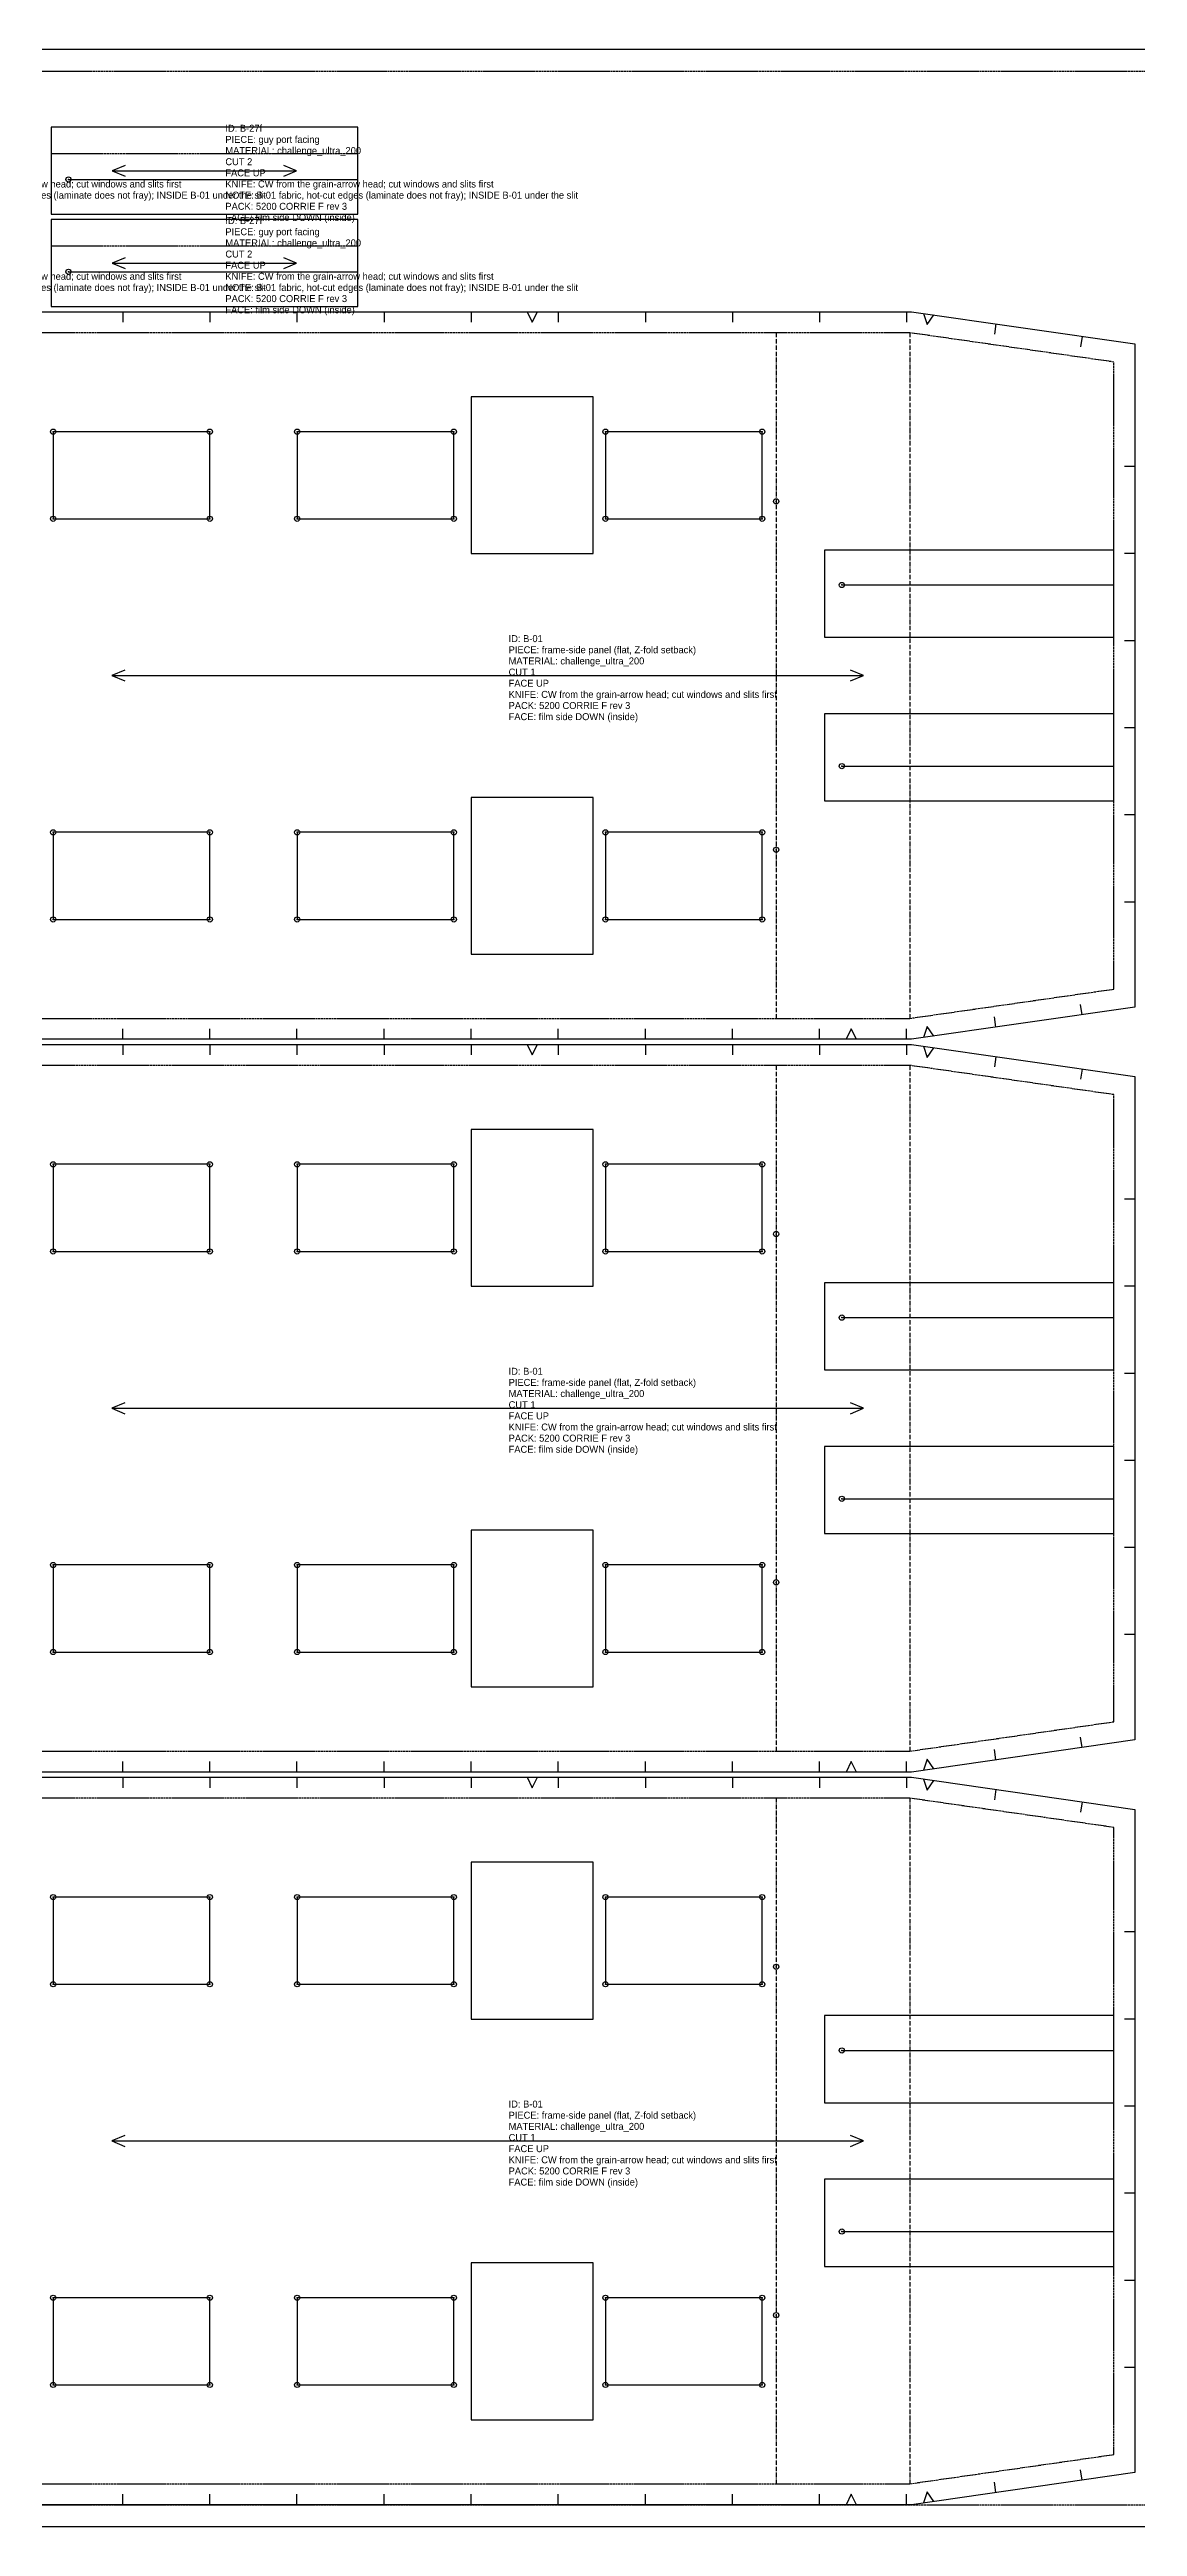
# Model space of a CAD drawing. Header units: millimetres. Extents: x 0 to 4891, y -22 to 1422.
# Drawn here: x 1612 to 2237, y 0 to 1422 of the extents above; entities that cross this region are included whole.
import ezdxf

# ---------------------------------------------------------------- set-up
doc = ezdxf.new("R2010")
doc.units = ezdxf.units.MM
doc.linetypes.add('DASHDOT', pattern=[3.556, 2.54, -0.508, 0, -0.508])
doc.linetypes.add('DASHED', pattern=[1.524, 1.27, -0.254])
for name, color, linetype in [('CUT', 7, 'Continuous'), ('DRILL', 4, 'Continuous'), ('GRAIN', 5, 'Continuous'), ('INTERNAL', 6, 'Continuous'), ('NOTCH', 1, 'Continuous'), ('SEW', 3, 'Continuous'), ('TEXT', 2, 'Continuous')]:
    doc.layers.add(name, color=color, linetype=linetype)

msp = doc.modelspace()

# ---------------------------------------------------------------- linework, layer by layer
at = {"layer": 'CUT'}
for points in [[(1612.8, 1377.4), (1612.8, 1327.4), (1789, 1327.4), (1789, 1377.4)], [(1612.8, 1324.4), (1612.8, 1274.4), (1789, 1274.4), (1789, 1324.4)], [(1492, 1271.4), (2106.7, 1271.4), (2235, 1253), (2235, 872.2), (2106.7, 853.8), (2029.1, 853.8), (1492, 853.8)], [(1492, 850.8), (2106.7, 850.8), (2235, 832.4), (2235, 451.6), (2106.7, 433.1), (2029.1, 433.1), (1492, 433.1)], [(1492, 430.1), (2029.1, 430.1), (2106.7, 430.1), (2235, 411.7), (2235, 30.9), (2106.7, 12.5), (2029.1, 12.5), (1492, 12.5)]]:
    msp.add_lwpolyline(points, close=True, dxfattribs=at)
at = {"layer": 'CUT', "linetype": 'CONTINUOUS'}
for points in [[(1614, 1202.6), (1614, 1152.6), (1704, 1152.6), (1704, 1202.6)], [(1754.1, 1202.6), (1754.1, 1152.6), (1844.1, 1152.6), (1844.1, 1202.6)], [(1931.1, 1202.6), (1931.1, 1152.6), (2021.1, 1152.6), (2021.1, 1202.6)], [(1614, 972.6), (1614, 922.6), (1704, 922.6), (1704, 972.6)], [(1754.1, 972.6), (1754.1, 922.6), (1844.1, 922.6), (1844.1, 972.6)], [(1931.1, 972.6), (1931.1, 922.6), (2021.1, 922.6), (2021.1, 972.6)], [(1614, 782), (1614, 732), (1704, 732), (1704, 782)], [(1754.1, 782), (1754.1, 732), (1844.1, 732), (1844.1, 782)], [(1931.1, 782), (1931.1, 732), (2021.1, 732), (2021.1, 782)], [(1614, 552), (1614, 502), (1704, 502), (1704, 552)], [(1754.1, 552), (1754.1, 502), (1844.1, 502), (1844.1, 552)], [(1931.1, 552), (1931.1, 502), (2021.1, 502), (2021.1, 552)], [(1614, 361.3), (1614, 311.3), (1704, 311.3), (1704, 361.3)], [(1754.1, 361.3), (1754.1, 311.3), (1844.1, 311.3), (1844.1, 361.3)], [(1931.1, 361.3), (1931.1, 311.3), (2021.1, 311.3), (2021.1, 361.3)], [(1614, 131.3), (1614, 81.3), (1704, 81.3), (1704, 131.3)], [(1754.1, 131.3), (1754.1, 81.3), (1844.1, 81.3), (1844.1, 131.3)], [(1931.1, 131.3), (1931.1, 81.3), (2021.1, 81.3), (2021.1, 131.3)]]:
    msp.add_lwpolyline(points, close=True, dxfattribs=at)
for points in [[(2066.8, 1114.6), (2105.8, 1114.6), (2223, 1114.6)], [(2066.8, 1010.6), (2105.8, 1010.6), (2223, 1010.6)], [(2066.8, 694), (2105.8, 694), (2223, 694)], [(2066.8, 590), (2105.8, 590), (2223, 590)], [(2066.8, 273.3), (2105.8, 273.3), (2223, 273.3)], [(2066.8, 169.3), (2105.8, 169.3), (2223, 169.3)]]:
    msp.add_lwpolyline(points, dxfattribs=at)
at = {"layer": 'DRILL'}
for centre in [(1622.8, 1347.4), (1622.8, 1294.4), (1614, 1202.6), (1704, 1202.6), (1754.1, 1202.6), (1844.1, 1202.6), (1931.1, 1202.6), (2021.1, 1202.6), (1614, 1152.6), (1704, 1152.6), (1754.1, 1152.6), (1844.1, 1152.6), (1931.1, 1152.6), (2021.1, 1152.6), (2029.1, 1162.6), (2066.8, 1114.6), (2066.8, 1010.6), (1614, 972.6), (1704, 972.6), (1754.1, 972.6), (1844.1, 972.6), (1931.1, 972.6), (2021.1, 972.6), (2029.1, 962.6), (1614, 922.6), (1704, 922.6), (1754.1, 922.6), (1844.1, 922.6), (1931.1, 922.6), (2021.1, 922.6), (1614, 782), (1704, 782), (1754.1, 782), (1844.1, 782), (1931.1, 782), (2021.1, 782), (2029.1, 742), (1614, 732), (1704, 732), (1754.1, 732), (1844.1, 732), (1931.1, 732), (2021.1, 732), (2066.8, 694), (2066.8, 590), (1614, 552), (1704, 552), (1754.1, 552), (1844.1, 552), (1931.1, 552), (2021.1, 552), (2029.1, 542), (1614, 502), (1704, 502), (1754.1, 502), (1844.1, 502), (1931.1, 502), (2021.1, 502), (1614, 361.3), (1704, 361.3), (1754.1, 361.3), (1844.1, 361.3), (1931.1, 361.3), (2021.1, 361.3), (2029.1, 321.3), (1614, 311.3), (1704, 311.3), (1754.1, 311.3), (1844.1, 311.3), (1931.1, 311.3), (2021.1, 311.3), (2066.8, 273.3), (2066.8, 169.3), (1614, 131.3), (1704, 131.3), (1754.1, 131.3), (1844.1, 131.3), (1931.1, 131.3), (2021.1, 131.3), (2029.1, 121.3), (1614, 81.3), (1704, 81.3), (1754.1, 81.3), (1844.1, 81.3), (1931.1, 81.3), (2021.1, 81.3)]:
    msp.add_circle(centre, 1.5, dxfattribs=at)
for p in [(1622.8, 1347.4), (1622.8, 1294.4), (1614, 1202.6), (1704, 1202.6), (1754.1, 1202.6), (1844.1, 1202.6), (1931.1, 1202.6), (2021.1, 1202.6), (1614, 1152.6), (1704, 1152.6), (1754.1, 1152.6), (1844.1, 1152.6), (1931.1, 1152.6), (2021.1, 1152.6), (2029.1, 1162.6), (2066.8, 1114.6), (2066.8, 1010.6), (1614, 972.6), (1704, 972.6), (1754.1, 972.6), (1844.1, 972.6), (1931.1, 972.6), (2021.1, 972.6), (2029.1, 962.6), (1614, 922.6), (1704, 922.6), (1754.1, 922.6), (1844.1, 922.6), (1931.1, 922.6), (2021.1, 922.6), (1614, 782), (1704, 782), (1754.1, 782), (1844.1, 782), (1931.1, 782), (2021.1, 782), (2029.1, 742), (1614, 732), (1704, 732), (1754.1, 732), (1844.1, 732), (1931.1, 732), (2021.1, 732), (2066.8, 694), (2066.8, 590), (1614, 552), (1704, 552), (1754.1, 552), (1844.1, 552), (1931.1, 552), (2021.1, 552), (2029.1, 542), (1614, 502), (1704, 502), (1754.1, 502), (1844.1, 502), (1931.1, 502), (2021.1, 502), (1614, 361.3), (1704, 361.3), (1754.1, 361.3), (1844.1, 361.3), (1931.1, 361.3), (2021.1, 361.3), (2029.1, 321.3), (1614, 311.3), (1704, 311.3), (1754.1, 311.3), (1844.1, 311.3), (1931.1, 311.3), (2021.1, 311.3), (2066.8, 273.3), (2066.8, 169.3), (1614, 131.3), (1704, 131.3), (1754.1, 131.3), (1844.1, 131.3), (1931.1, 131.3), (2021.1, 131.3), (2029.1, 121.3), (1614, 81.3), (1704, 81.3), (1754.1, 81.3), (1844.1, 81.3), (1931.1, 81.3), (2021.1, 81.3)]:
    msp.add_point(p, dxfattribs=at)
at = {"layer": 'GRAIN'}
for points in [[(1655.4, 1355.5), (1648, 1352.4), (1655.4, 1349.3)], [(1648, 1352.4), (1753.8, 1352.4)], [(1746.4, 1349.3), (1753.8, 1352.4), (1746.4, 1355.5)], [(1655.4, 1302.5), (1648, 1299.4), (1655.4, 1296.3)], [(1648, 1299.4), (1753.8, 1299.4)], [(1746.4, 1296.3), (1753.8, 1299.4), (1746.4, 1302.5)], [(1655.2, 1065.7), (1647.8, 1062.6), (1655.2, 1059.5)], [(1647.8, 1062.6), (2079.2, 1062.6)], [(2071.8, 1059.5), (2079.2, 1062.6), (2071.8, 1065.7)], [(1655.2, 645.1), (1647.8, 642), (1655.2, 638.8)], [(1647.8, 642), (2079.2, 642)], [(2071.8, 638.8), (2079.2, 642), (2071.8, 645.1)], [(1655.2, 224.4), (1647.8, 221.3), (1655.2, 218.2)], [(1647.8, 221.3), (2079.2, 221.3)], [(2071.8, 218.2), (2079.2, 221.3), (2071.8, 224.4)]]:
    msp.add_lwpolyline(points, dxfattribs=at)
at = {"layer": 'INTERNAL', "linetype": 'CONTINUOUS'}
for points in [[(1622.8, 1347.4), (1789, 1347.4)], [(1622.8, 1294.4), (1789, 1294.4)]]:
    msp.add_lwpolyline(points, dxfattribs=at)
at = {"layer": 'INTERNAL', "linetype": 'DASHDOT'}
for points in [[(2029.1, 1259.4), (2029.1, 865.8)], [(2105.8, 1259.4), (2105.8, 865.8)], [(2029.1, 838.8), (2029.1, 445.1)], [(2105.8, 838.8), (2105.8, 445.1)], [(2029.1, 418.1), (2029.1, 24.5)], [(2105.8, 418.1), (2105.8, 24.5)]]:
    msp.add_lwpolyline(points, dxfattribs=at)
at = {"layer": 'INTERNAL', "linetype": 'CONTINUOUS'}
for points in [[(1854.1, 1222.6), (1854.1, 1132.6), (1924.1, 1132.6), (1924.1, 1222.6)], [(2056.8, 1134.6), (2056.8, 1084.6), (2223, 1084.6), (2223, 1134.6)], [(2056.8, 1040.6), (2056.8, 990.6), (2223, 990.6), (2223, 1040.6)], [(1854.1, 992.6), (1854.1, 902.6), (1924.1, 902.6), (1924.1, 992.6)], [(1854.1, 802), (1854.1, 712), (1924.1, 712), (1924.1, 802)], [(2056.8, 714), (2056.8, 664), (2223, 664), (2223, 714)], [(2056.8, 620), (2056.8, 570), (2223, 570), (2223, 620)], [(1854.1, 572), (1854.1, 482), (1924.1, 482), (1924.1, 572)], [(1854.1, 381.3), (1854.1, 291.3), (1924.1, 291.3), (1924.1, 381.3)], [(2056.8, 293.3), (2056.8, 243.3), (2223, 243.3), (2223, 293.3)], [(2056.8, 199.3), (2056.8, 149.3), (2223, 149.3), (2223, 199.3)], [(1854.1, 151.3), (1854.1, 61.3), (1924.1, 61.3), (1924.1, 151.3)]]:
    msp.add_lwpolyline(points, close=True, dxfattribs=at)
at = {"layer": 'NOTCH'}
for points in [[(1654, 1271.4), (1654, 1265.4)], [(1704, 1271.4), (1704, 1265.4)], [(1754, 1271.4), (1754, 1265.4)], [(1804, 1271.4), (1804, 1265.4)], [(1854, 1271.4), (1854, 1265.4)], [(1886.1, 1271.4), (1889.1, 1265.4), (1892.1, 1271.4)], [(1904, 1271.4), (1904, 1265.4)], [(1954, 1271.4), (1954, 1265.4)], [(2004, 1271.4), (2004, 1265.4)], [(2054, 1271.4), (2054, 1265.4)], [(2104, 1271.4), (2104, 1265.4)], [(2113.6, 1270.4), (2115.8, 1264.1), (2119.6, 1269.6)], [(2155.2, 1264.5), (2154.4, 1258.5)], [(2204.7, 1257.3), (2203.9, 1251.4)], [(2235, 1182.6), (2229, 1182.6)], [(2235, 1132.6), (2229, 1132.6)], [(2235, 1082.6), (2229, 1082.6)], [(2235, 1032.6), (2229, 1032.6)], [(2235, 982.6), (2229, 982.6)], [(2235, 932.6), (2229, 932.6)], [(2204.7, 867.9), (2203.9, 873.8)], [(1654, 853.8), (1654, 859.8)], [(1704, 853.8), (1704, 859.8)], [(1754, 853.8), (1754, 859.8)], [(1804, 853.8), (1804, 859.8)], [(1854, 853.8), (1854, 859.8)], [(1904, 853.8), (1904, 859.8)], [(1954, 853.8), (1954, 859.8)], [(2004, 853.8), (2004, 859.8)], [(2054, 853.8), (2054, 859.8)], [(2075.2, 853.8), (2072.2, 859.8), (2069.2, 853.8)], [(2104, 853.8), (2104, 859.8)], [(2119.6, 855.6), (2115.8, 861.1), (2113.6, 854.8)], [(2155.2, 860.7), (2154.4, 866.7)], [(1654, 850.8), (1654, 844.8)], [(1704, 850.8), (1704, 844.8)], [(1754, 850.8), (1754, 844.8)], [(1804, 850.8), (1804, 844.8)], [(1854, 850.8), (1854, 844.8)], [(1886.1, 850.8), (1889.1, 844.8), (1892.1, 850.8)], [(1904, 850.8), (1904, 844.8)], [(1954, 850.8), (1954, 844.8)], [(2004, 850.8), (2004, 844.8)], [(2054, 850.8), (2054, 844.8)], [(2104, 850.8), (2104, 844.8)], [(2113.6, 849.8), (2115.8, 843.4), (2119.6, 848.9)], [(2155.2, 843.8), (2154.4, 837.9)], [(2204.7, 836.7), (2203.9, 830.8)], [(2235, 762), (2229, 762)], [(2235, 712), (2229, 712)], [(2235, 662), (2229, 662)], [(2235, 612), (2229, 612)], [(2235, 562), (2229, 562)], [(2235, 512), (2229, 512)], [(2155.2, 440.1), (2154.4, 446)], [(2204.7, 447.2), (2203.9, 453.1)], [(1654, 433.1), (1654, 439.1)], [(1654, 430.1), (1654, 424.1)], [(1704, 433.1), (1704, 439.1)], [(1704, 430.1), (1704, 424.1)], [(1754, 433.1), (1754, 439.1)], [(1754, 430.1), (1754, 424.1)], [(1804, 433.1), (1804, 439.1)], [(1804, 430.1), (1804, 424.1)], [(1854, 433.1), (1854, 439.1)], [(1854, 430.1), (1854, 424.1)], [(1886.1, 430.1), (1889.1, 424.1), (1892.1, 430.1)], [(1904, 433.1), (1904, 439.1)], [(1904, 430.1), (1904, 424.1)], [(1954, 433.1), (1954, 439.1)], [(1954, 430.1), (1954, 424.1)], [(2004, 433.1), (2004, 439.1)], [(2004, 430.1), (2004, 424.1)], [(2054, 433.1), (2054, 439.1)], [(2054, 430.1), (2054, 424.1)], [(2075.2, 433.1), (2072.2, 439.1), (2069.2, 433.1)], [(2104, 433.1), (2104, 439.1)], [(2104, 430.1), (2104, 424.1)], [(2119.6, 435), (2115.8, 440.5), (2113.6, 434.1)], [(2113.6, 429.1), (2115.8, 422.8), (2119.6, 428.3)], [(2155.2, 423.2), (2154.4, 417.2)], [(2204.7, 416.1), (2203.9, 410.1)], [(2235, 341.3), (2229, 341.3)], [(2235, 291.3), (2229, 291.3)], [(2235, 241.3), (2229, 241.3)], [(2235, 191.3), (2229, 191.3)], [(2235, 141.3), (2229, 141.3)], [(2235, 91.3), (2229, 91.3)], [(2204.7, 26.6), (2203.9, 32.5)], [(1654, 12.5), (1654, 18.5)], [(1704, 12.5), (1704, 18.5)], [(1754, 12.5), (1754, 18.5)], [(1804, 12.5), (1804, 18.5)], [(1854, 12.5), (1854, 18.5)], [(1904, 12.5), (1904, 18.5)], [(1954, 12.5), (1954, 18.5)], [(2004, 12.5), (2004, 18.5)], [(2054, 12.5), (2054, 18.5)], [(2075.2, 12.5), (2072.2, 18.5), (2069.2, 12.5)], [(2104, 12.5), (2104, 18.5)], [(2119.6, 14.3), (2115.8, 19.9), (2113.6, 13.5)], [(2155.2, 19.5), (2154.4, 25.4)]]:
    msp.add_lwpolyline(points, dxfattribs=at)
at = {"layer": 'SEW', "linetype": 'DASHED'}
for points in [[(1612.8, 1377.4), (1612.8, 1327.4), (1789, 1327.4), (1789, 1377.4)], [(1612.8, 1324.4), (1612.8, 1274.4), (1789, 1274.4), (1789, 1324.4)], [(1504, 1259.4), (1504, 865.8), (2029.1, 865.8), (2105.8, 865.8), (2223, 882.6), (2223, 1242.6), (2105.8, 1259.4), (2029.1, 1259.4)], [(1504, 838.8), (1504, 445.1), (2029.1, 445.1), (2105.8, 445.1), (2223, 462), (2223, 822), (2105.8, 838.8), (2029.1, 838.8)], [(1504, 418.1), (1504, 24.5), (2029.1, 24.5), (2105.8, 24.5), (2223, 41.3), (2223, 401.3), (2105.8, 418.1), (2029.1, 418.1)]]:
    msp.add_lwpolyline(points, close=True, dxfattribs=at)
for points in [[(1612.8, 1362.4), (1789, 1362.4)], [(1612.8, 1309.4), (1789, 1309.4)]]:
    msp.add_lwpolyline(points, dxfattribs=at)
at = {"layer": 'TEXT', "linetype": 'DASHED'}
for p, q in [((0, 1409.5), (4726.2, 1409.5)), ((0, 12.5), (4726.2, 12.5))]:
    msp.add_line(p, q, dxfattribs=at)
at = {"layer": 'TEXT'}
msp.add_lwpolyline([(0, 0), (4726.2, 0), (4726.2, 1422), (0, 1422)], close=True, dxfattribs=at)

# ---------------------------------------------------------------- texts
for s, p in [('PIECE: guy port facing', (1712.9, 1368.4)), ('MATERIAL: challenge_ultra_200', (1712.9, 1362)), ('ID: B-27f', (1712.9, 1374.8)), ('CUT 2', (1712.9, 1355.6)), ('FACE UP', (1712.9, 1349.2)), ('KNIFE: CW from the grain-arrow head; cut windows and slits first', (1533.7, 1342.8)), ('NOTE: B-01 fabric, hot-cut edges (laminate does not fray); INSIDE B-01 under the slit', (1533.7, 1336.4)), ('KNIFE: CW from the grain-arrow head; cut windows and slits first', (1712.9, 1342.8)), ('NOTE: B-01 fabric, hot-cut edges (laminate does not fray); INSIDE B-01 under the slit', (1712.9, 1336.4)), ('PACK: 5200 CORRIE F rev 3', (1712.9, 1330)), ('FACE: film side DOWN (inside)', (1712.9, 1323.6)), ('ID: B-27f', (1712.9, 1321.8)), ('PIECE: guy port facing', (1712.9, 1315.4)), ('MATERIAL: challenge_ultra_200', (1712.9, 1309)), ('KNIFE: CW from the grain-arrow head; cut windows and slits first', (1533.7, 1289.8)), ('CUT 2', (1712.9, 1302.6)), ('FACE UP', (1712.9, 1296.2)), ('KNIFE: CW from the grain-arrow head; cut windows and slits first', (1712.9, 1289.8)), ('NOTE: B-01 fabric, hot-cut edges (laminate does not fray); INSIDE B-01 under the slit', (1533.7, 1283.4)), ('NOTE: B-01 fabric, hot-cut edges (laminate does not fray); INSIDE B-01 under the slit', (1712.9, 1283.4)), ('PACK: 5200 CORRIE F rev 3', (1712.9, 1277)), ('FACE: film side DOWN (inside)', (1712.9, 1270.6)), ('ID: B-01', (1875.5, 1081.8)), ('CUT 1', (1875.5, 1062.6)), ('PIECE: frame-side panel (flat, Z-fold setback)', (1875.5, 1075.4)), ('MATERIAL: challenge_ultra_200', (1875.5, 1069)), ('FACE UP', (1875.5, 1056.2)), ('KNIFE: CW from the grain-arrow head; cut windows and slits first', (1875.5, 1049.8)), ('PACK: 5200 CORRIE F rev 3', (1875.5, 1043.4)), ('FACE: film side DOWN (inside)', (1875.5, 1037)), ('PIECE: frame-side panel (flat, Z-fold setback)', (1875.5, 654.8)), ('ID: B-01', (1875.5, 661.2)), ('CUT 1', (1875.5, 642)), ('MATERIAL: challenge_ultra_200', (1875.5, 648.4)), ('FACE UP', (1875.5, 635.6)), ('KNIFE: CW from the grain-arrow head; cut windows and slits first', (1875.5, 629.2)), ('PACK: 5200 CORRIE F rev 3', (1875.5, 622.8)), ('FACE: film side DOWN (inside)', (1875.5, 616.4)), ('ID: B-01', (1875.5, 240.5)), ('PIECE: frame-side panel (flat, Z-fold setback)', (1875.5, 234.1)), ('MATERIAL: challenge_ultra_200', (1875.5, 227.7)), ('CUT 1', (1875.5, 221.3)), ('FACE UP', (1875.5, 214.9)), ('KNIFE: CW from the grain-arrow head; cut windows and slits first', (1875.5, 208.5)), ('PACK: 5200 CORRIE F rev 3', (1875.5, 202.1)), ('FACE: film side DOWN (inside)', (1875.5, 195.7))]:
    msp.add_text(s, height=4, dxfattribs=at).set_placement(p)

doc.saveas('drawing.dxf')
